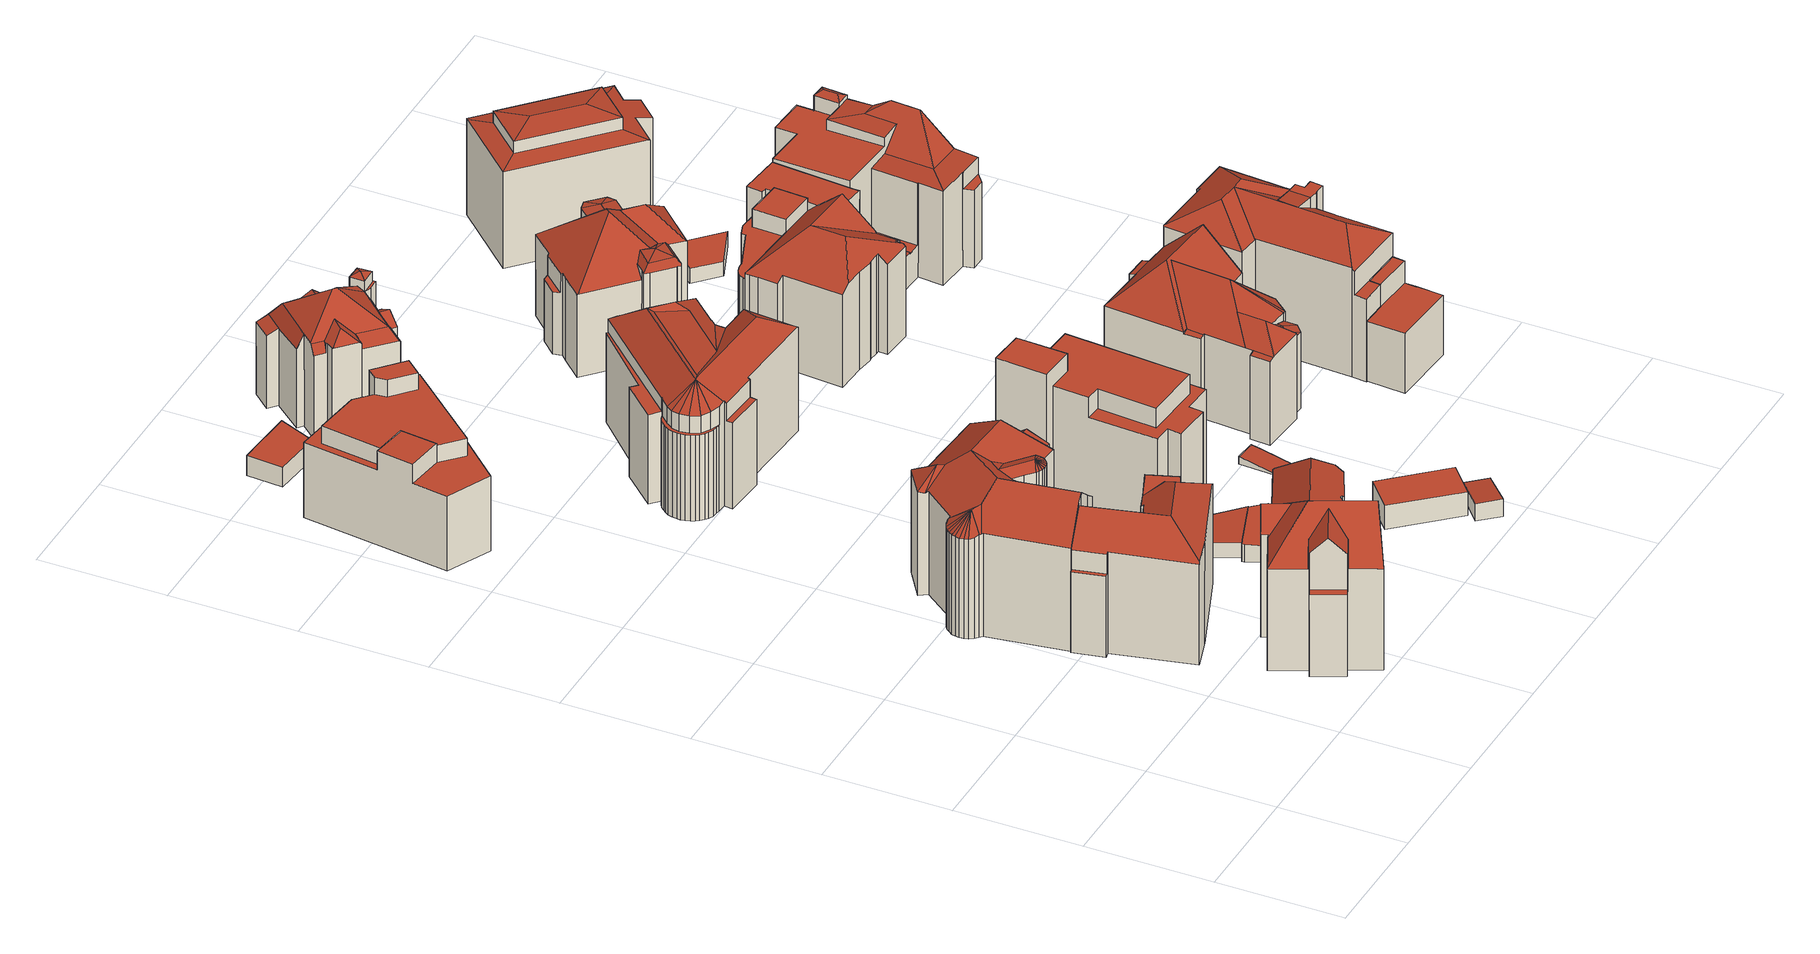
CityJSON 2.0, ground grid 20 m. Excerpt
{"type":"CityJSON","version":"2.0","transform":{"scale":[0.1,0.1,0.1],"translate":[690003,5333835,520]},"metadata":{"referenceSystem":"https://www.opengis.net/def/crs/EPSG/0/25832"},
"CityObjects":{
"building1":{"type":"Building","attributes":{"Gemeindeschluessel":"09162000","HoeheDach":"542.804","HoeheGrund":"521.970","Methode":"2000","NiedrigsteTraufeDesGebaeudes":"535.600","Geometrietyp2DReferenz":"3000","function":"31001_1000","roofType":"3200","measuredHeight":20.83,"storeysAboveGround":5},"geometry":[{"type":"MultiSurface","lod":"2","boundaries":[[[0,1,2,3,4]],[[5,6,7,8]],[[9,10,11,12]],[[13,14,15,16]],[[17,7,6,12,11]],[[3,2,18,19,20]],[[21,22,23,24]],[[19,25,26,27,28,29,30,20]],[[31,26,25,32]],[[33,34,35,36]],[[31,37,36,35,27,26]],[[13,16,38,39,23,22,40]],[[34,28,27,35]],[[5,8,41,42]],[[43,44,1,0]],[[16,15,38]],[[18,45,46,41,8,7,17,19]],[[29,47,48,30]],[[49,47,29,28,34,33]],[[19,17,11,10,25]],[[2,1,44,38,15,14,45,18]],[[48,47,49,37,31,32,9,12,6,5,42,21,24,43,0,4]],[[21,42,41,46,40,22]],[[48,4,3,20,30]],[[32,25,10,9]],[[13,40,46,45,14]],[[24,23,39,44,43]],[[49,33,36,37]],[[44,39,38]]],"semantics":{"surfaces":[{"type":"WallSurface"},{"type":"RoofSurface"},{"type":"GroundSurface"}],"values":[0,0,0,0,0,1,0,1,0,1,0,1,0,0,0,0,1,0,0,1,1,2,0,0,0,0,0,0,0]}}]},
"building2":{"type":"Building","attributes":{"Gemeindeschluessel":"09162000","HoeheDach":"544.900","HoeheGrund":"522.060","Methode":"2000","NiedrigsteTraufeDesGebaeudes":"535.820","Geometrietyp2DReferenz":"3000","function":"31001_1000","roofType":"3200","measuredHeight":22.84,"storeysAboveGround":3},"geometry":[{"type":"MultiSurface","lod":"2","boundaries":[[[50,51,52,53]],[[54,55,56,57,58,59]],[[60,54,59,61,62,63,64]],[[65,66,56,55]],[[67,68,69,70,71,72]],[[73,74,75,76,77,72,71,78]],[[79,80,81,82]],[[83,52,51,84,85,86]],[[87,75,74,88]],[[89,90,91,92]],[[63,78,71,70,93,94,95,64]],[[69,96,97,93,70]],[[89,60,64,95,90]],[[57,98,99,100,58]],[[65,101,102,99,98,66]],[[73,78,63,62,103,104,105,106,107]],[[86,85,67,72,77]],[[94,108,91,90,95]],[[57,56,66,98]],[[62,61,103]],[[109,68,67,85,84]],[[109,84,51,50]],[[81,110,111,87,88,112,101,65,55,54,60,89,92,96,69,68,109,50,53,82]],[[82,53,52,83,79]],[[100,99,102,113,105,104]],[[114,115,80,79,83,86,77,76]],[[101,112,107,106,113,102]],[[105,113,106]],[[114,76,75,87,111]],[[94,93,97,108]],[[110,115,114,111]],[[112,88,74,73,107]],[[100,104,103,61,59,58]],[[81,80,115,110]],[[96,92,91,108,97]]],"semantics":{"surfaces":[{"type":"WallSurface"},{"type":"RoofSurface"},{"type":"GroundSurface"}],"values":[0,0,0,0,0,1,0,1,0,0,1,0,0,0,0,1,1,1,1,0,0,0,2,0,1,1,0,0,0,1,0,0,1,0,0]}}]},
"building3":{"type":"Building","attributes":{"Gemeindeschluessel":"09162000","HoeheDach":"544.120","HoeheGrund":"521.830","Methode":"2000","NiedrigsteTraufeDesGebaeudes":"538.546","Geometrietyp2DReferenz":"3000","function":"31001_1000","roofType":"3200","measuredHeight":22.29,"storeysAboveGround":4},"geometry":[{"type":"MultiSurface","lod":"2","boundaries":[[[116,117,118]],[[119,120,116,121,122,123]],[[124,125,126,127]],[[128,129,130,131]],[[132,133,134,135,136]],[[131,130,137,138]],[[139,140,141,142]],[[143,129,141]],[[143,144,145]],[[126,146,147]],[[148,149,150,151]],[[143,137,130]],[[152,153,154,155,156]],[[157,158,159,160]],[[161,162,121,116,118,163,164,165]],[[151,150,166,167]],[[168,169,170,171,172]],[[171,170,173,152,156,148,151,167,174,157,160,124,127,175,176,177,178,179,180,181,182,183,184,185,186,187,139,142,128,131,138,188,189,190,191,192,193,194,195,196,197,198,199]],[[200,201,202,143,203]],[[204,205,206]],[[186,200,203,187]],[[194,193,163,118,207]],[[208,166,146]],[[143,130,129]],[[138,137,145,188]],[[209,210,169,168,136,135,211,123,122]],[[175,147,205,204,176]],[[140,143,141]],[[168,172,212,132,136]],[[199,198,134,133,213]],[[189,144,214,190]],[[198,197,211,135,134]],[[171,199,213,212,172]],[[197,196,119,123,211]],[[215,161,143,202]],[[158,208,146]],[[142,141,129,128]],[[125,146,126]],[[181,180,216,217,218]],[[185,201,200,186]],[[185,184,219,215,202,201]],[[150,149,146]],[[183,220,219,184]],[[221,222,223]],[[203,143,140]],[[212,213,133,132]],[[116,120,117]],[[155,154,146]],[[178,224,225,179]],[[224,226,204,162,217,216,225]],[[219,220,227,218,217,162,161,215]],[[158,146,159]],[[146,154,221,223]],[[120,228,117]],[[208,174,167,166]],[[166,150,146]],[[229,207,117,228]],[[224,178,177,226]],[[187,203,140,139]],[[143,230,231,214,144]],[[159,146,125]],[[156,155,149,148]],[[190,214,231,191]],[[127,126,147,175]],[[170,169,210,173]],[[182,227,220,183]],[[118,117,207]],[[209,122,121,222,221,153]],[[204,206,223,222,121,162]],[[176,204,226,177]],[[143,145,137]],[[161,165,230,143]],[[152,173,210,209,153]],[[229,195,194,207]],[[174,208,158,157]],[[149,155,146]],[[188,145,144,189]],[[192,191,231,230,165,164]],[[216,180,179,225]],[[221,154,153]],[[192,164,163,193]],[[181,218,227,182]],[[195,229,228,120,119,196]],[[146,223,206,205,147]],[[160,159,125,124]]],"semantics":{"surfaces":[{"type":"RoofSurface"},{"type":"WallSurface"},{"type":"GroundSurface"}],"values":[0,0,1,1,0,1,1,0,0,0,1,0,1,1,0,1,1,2,0,1,1,1,0,0,1,0,1,0,0,1,1,1,1,1,0,0,1,0,1,1,1,0,1,0,0,0,0,0,1,0,0,0,0,0,1,0,0,1,1,0,0,1,1,1,1,1,0,0,0,1,0,0,1,1,1,0,1,1,1,1,1,1,1,0,1]}}]},
"building4":{"type":"Building","attributes":{"Gemeindeschluessel":"09162000","HoeheDach":"540.340","HoeheGrund":"521.990","Methode":"2000","NiedrigsteTraufeDesGebaeudes":"525.440","Geometrietyp2DReferenz":"3000","function":"31001_9998","roofType":"1000","measuredHeight":18.35,"storeysAboveGround":4},"geometry":[{"type":"MultiSurface","lod":"2","boundaries":[[[232,233,234,235,236]],[[237,238,239,240]],[[241,242,243,244,245]],[[246,247,248,249]],[[250,251,243,242]],[[252,253,254,255]],[[256,257,258,259]],[[260,233,248,247,256,259,250,242,261,239,238]],[[262,252,255,263,264,265,266,267,268,269]],[[270,271,272,273]],[[262,269,271,270,274,275]],[[265,276,277,266]],[[260,278,234,233]],[[255,254,279,263]],[[268,267,280,281,273,272]],[[266,277,280,267]],[[270,273,281,245,244,257,256,247,246,274]],[[251,258,257,244,243]],[[268,272,271,269]],[[254,253,275,274,246,249,232,236,279]],[[282,278,260,238,237,283]],[[264,263,279,236,235,282,283,284]],[[259,258,251,250]],[[240,239,261,285]],[[249,248,233,232]],[[262,275,253,252]],[[285,261,242,241]],[[282,235,234,278]],[[237,240,285,241,245,281,280,277,276,284,283]],[[264,284,276,265]]],"semantics":{"surfaces":[{"type":"WallSurface"},{"type":"RoofSurface"},{"type":"GroundSurface"}],"values":[0,0,0,0,0,0,0,1,2,1,0,0,0,0,0,0,0,1,0,1,0,0,0,0,0,0,0,1,1,0]}}]},
"building5":{"type":"Building","attributes":{"Gemeindeschluessel":"09162000","HoeheDach":"524.430","HoeheGrund":"521.830","Methode":"2000","NiedrigsteTraufeDesGebaeudes":"524.430","Geometrietyp2DReferenz":"3000","function":"31001_2000","roofType":"1000","measuredHeight":2.6},"geometry":[{"type":"MultiSurface","lod":"2","boundaries":[[[286,287,288,289]],[[288,290,291,292,293,294,295,289]],[[296,297,292,291]],[[298,296,291,290]],[[299,300,294,293]],[[300,301,295,294]],[[287,298,290,288]],[[301,286,289,295]],[[297,299,293,292]],[[286,301,300,299,297,296,298,287]]],"semantics":{"surfaces":[{"type":"WallSurface"},{"type":"GroundSurface"},{"type":"RoofSurface"}],"values":[0,1,0,0,0,0,0,0,0,2]}}]},
"building6":{"type":"Building","attributes":{"Gemeindeschluessel":"09162000","HoeheDach":"525.070","HoeheGrund":"521.780","Methode":"1000","NiedrigsteTraufeDesGebaeudes":"525.070","Geometrietyp2DReferenz":"3000","function":"31001_2000","roofType":"1000","measuredHeight":3.29},"geometry":[{"type":"MultiSurface","lod":"2","boundaries":[[[302,303,304,305]],[[306,307,308,309]],[[307,310,311,308]],[[310,312,313,311]],[[302,312,310,307,306,303]],[[312,302,305,313]],[[303,306,309,304]],[[304,309,308,311,313,305]]],"semantics":{"surfaces":[{"type":"WallSurface"},{"type":"RoofSurface"},{"type":"GroundSurface"}],"values":[0,0,0,0,1,0,0,2]}}]},
"building7":{"type":"Building","attributes":{"Gemeindeschluessel":"09162000","HoeheDach":"525.050","HoeheGrund":"521.870","Methode":"2000","NiedrigsteTraufeDesGebaeudes":"524.356","Geometrietyp2DReferenz":"3000","function":"31001_2000","roofType":"1000","measuredHeight":3.18},"geometry":[{"type":"MultiSurface","lod":"2","boundaries":[[[314,315,316,317]],[[318,319,320,321]],[[317,316,319,318]],[[315,314,322,323]],[[315,323,324,325,326,320,319,316]],[[327,326,325,328]],[[322,314,317,318,321,327,328,329]],[[321,320,326,327]],[[328,325,324,329]],[[329,324,323,322]]],"semantics":{"surfaces":[{"type":"WallSurface"},{"type":"RoofSurface"},{"type":"GroundSurface"}],"values":[0,0,0,0,1,0,2,0,0,0]}}]},
"building8":{"type":"Building","attributes":{"Gemeindeschluessel":"09162000","HoeheDach":"524.920","HoeheGrund":"522.000","Methode":"2000","NiedrigsteTraufeDesGebaeudes":"524.800","Geometrietyp2DReferenz":"3000","function":"31001_2000","roofType":"1000","measuredHeight":2.92},"geometry":[{"type":"MultiSurface","lod":"2","boundaries":[[[330,331,332,333]],[[334,335,336,337]],[[335,332,331,338,339,336]],[[340,338,331,330]],[[337,341,340,330,333,334]],[[341,339,338,340]],[[333,332,335,334]],[[337,336,339,341]]],"semantics":{"surfaces":[{"type":"WallSurface"},{"type":"RoofSurface"},{"type":"GroundSurface"}],"values":[0,0,1,0,2,0,0,0]}}]},
"building9":{"type":"Building","attributes":{"Gemeindeschluessel":"09162000","HoeheDach":"525.440","HoeheGrund":"521.800","Methode":"2000","NiedrigsteTraufeDesGebaeudes":"525.440","Geometrietyp2DReferenz":"3000","function":"31001_2000","roofType":"1000","measuredHeight":3.64},"geometry":[{"type":"MultiSurface","lod":"2","boundaries":[[[342,343,344,345]],[[346,347,345,344]],[[271,272,343,342]],[[347,346,272,271]],[[347,271,342,345]],[[272,346,344,343]]],"semantics":{"surfaces":[{"type":"GroundSurface"},{"type":"WallSurface"},{"type":"RoofSurface"}],"values":[0,1,1,2,1,1]}}]},
"building10":{"type":"Building","attributes":{"Gemeindeschluessel":"09162000","HoeheDach":"525.330","HoeheGrund":"521.880","Methode":"2000","NiedrigsteTraufeDesGebaeudes":"525.330","Geometrietyp2DReferenz":"3000","function":"51009_1610","roofType":"1000","measuredHeight":3.45},"geometry":[{"type":"MultiSurface","lod":"2","boundaries":[[[348,349,350,351]],[[352,353,349,348]],[[354,355,356,357]],[[358,359,353,352]],[[358,355,354,359]],[[358,352,348,351,356,355]],[[349,353,359,354,357,350]],[[350,357,356,351]]],"semantics":{"surfaces":[{"type":"WallSurface"},{"type":"GroundSurface"},{"type":"RoofSurface"}],"values":[0,0,0,0,0,1,2,0]}}]},
"building11":{"type":"Building","attributes":{"Gemeindeschluessel":"09162000","HoeheDach":"542.351","HoeheGrund":"521.570","Methode":"2000","NiedrigsteTraufeDesGebaeudes":"526.620","Geometrietyp2DReferenz":"3000","function":"31001_1000","roofType":"3200","measuredHeight":20.78,"storeysAboveGround":4},"geometry":[{"type":"MultiSurface","lod":"2","boundaries":[[[360,361,362,363,364]],[[365,366,367,368]],[[362,361,369,370,371,372,373,374,375]],[[376,377,366,365]],[[370,369,378,379]],[[380,381,382,383]],[[384,385,386,387,388,389,390,391]],[[392,393,394,395,396,397]],[[383,382,398,399]],[[374,373,400,401]],[[402,403,404,405]],[[406,392,397,407,408,409,410]],[[411,412,413,414]],[[415,416,417,418]],[[419,420,364,363]],[[421,422,423,424]],[[425,426,427,428]],[[405,404,429,430]],[[431,432,433,434]],[[435,436,381,380]],[[437,438,439,440]],[[424,441,442,443,421]],[[379,378,444,445]],[[446,417,416,447,448,449]],[[372,371,450,451]],[[452,421,443,453]],[[454,389,426]],[[455,456,386,385,448,447]],[[426,389,427]],[[457,458,459,460]],[[461,442,441,462]],[[463,464,412,411]],[[465,466,467,431,434]],[[440,439,403,402]],[[409,408,468,469]],[[470,454,426,425]],[[471,466,465,472,473,474]],[[475,388,387,476]],[[477,478,436,435]],[[389,479,427]],[[414,413,438,437]],[[465,434,433,480,389,407,397,396,472]],[[433,432,481,444,459,458,389,480]],[[428,427,479,482]],[[429,404,403,439,438,413,412,464,410,409,469,470,425,428,482,475,476,367,366,377,398,382,381,436,478]],[[471,474,394,393]],[[457,391,390,389,458]],[[469,468,454,470]],[[467,466,471,393,392,406,463,411,414,437,440,402,405,430,477,435,380,383,399,376,365,368,456,455,415,418,483,452,453,461,462,419,363,362,375,374,401]],[[424,423,484,441]],[[431,467,401,400,485,481,432]],[[468,389,454]],[[406,410,464,463]],[[453,443,442,461]],[[456,368,367,476,387,386]],[[444,378,459]],[[408,407,389,468]],[[384,449,448,385]],[[446,483,418,417]],[[455,447,416,415]],[[360,486,460,459,378,369,361]],[[486,391,457,460]],[[486,360,364,420,484,423,422,384,391]],[[389,388,479]],[[462,441,484,420,419]],[[474,473,395,394]],[[444,481,485,451,450,445]],[[399,398,377,376]],[[430,429,478,477]],[[450,371,370,379,445]],[[473,472,396,395]],[[452,483,446,449,384,422,421]],[[482,479,388,475]],[[372,451,485,400,373]]],"semantics":{"surfaces":[{"type":"WallSurface"},{"type":"RoofSurface"},{"type":"GroundSurface"}],"values":[0,0,0,0,0,0,1,0,0,0,0,0,0,0,0,0,0,0,1,0,0,1,0,1,0,0,1,0,1,1,0,0,0,0,0,0,0,0,0,1,0,1,1,0,1,0,1,0,2,0,0,1,0,0,0,1,1,0,0,0,1,1,1,1,0,1,0,0,0,1,0,0,0,1]}}]},
"building12":{"type":"Building","attributes":{"Gemeindeschluessel":"09162000","HoeheDach":"543.460","HoeheGrund":"520.600","Methode":"2000","NiedrigsteTraufeDesGebaeudes":"537.210","Geometrietyp2DReferenz":"3000","function":"31001_9998","roofType":"1000","measuredHeight":22.86,"storeysAboveGround":6},"geometry":[{"type":"MultiSurface","lod":"2","boundaries":[[[487,488,489,490]],[[491,492,493,494,488,487,495,496]],[[497,498,499,500,501,489,488,494,502,503,504,505,506,507]],[[508,509,496,495]],[[509,510,491,496]],[[511,500,499,512]],[[513,514,507,506,515,516]],[[513,517,508,495,487,490,518,511,512,519,520,514]],[[494,493,521,502]],[[502,521,522,503]],[[520,497,507,514]],[[519,498,497,520]],[[518,501,500,511]],[[490,489,501,518]],[[504,523,524,505]],[[505,524,515,506]],[[510,517,513,516,492,491]],[[509,508,517,510]],[[512,499,498,519]],[[524,523,522,521,493,492,516,515]],[[503,522,523,504]]],"semantics":{"surfaces":[{"type":"WallSurface"},{"type":"RoofSurface"},{"type":"GroundSurface"}],"values":[0,0,1,0,1,0,0,2,0,0,0,0,0,0,0,0,0,0,0,1,0]}}]},
"building13":{"type":"Building","attributes":{"Gemeindeschluessel":"09162000","HoeheDach":"525.831","HoeheGrund":"521.831","Methode":"1000","NiedrigsteTraufeDesGebaeudes":"525.831","Geometrietyp2DReferenz":"3000","function":"31001_2000","roofType":"1000","measuredHeight":4,"storeysAboveGround":1},"geometry":[{"type":"MultiSurface","lod":"2","boundaries":[[[525,526,527,528]],[[529,526,525,530]],[[531,527,526,529]],[[532,528,527,531]],[[530,525,528,532]],[[531,529,530,532]]],"semantics":{"surfaces":[{"type":"RoofSurface"},{"type":"WallSurface"},{"type":"GroundSurface"}],"values":[0,1,1,1,1,2]}}]},
"building14":{"type":"Building","attributes":{"Gemeindeschluessel":"09162000","HoeheDach":"524.584","HoeheGrund":"521.730","Methode":"1000","NiedrigsteTraufeDesGebaeudes":"523.998","Geometrietyp2DReferenz":"3000","function":"31001_2000","roofType":"1000","measuredHeight":2.85},"geometry":[{"type":"MultiSurface","lod":"2","boundaries":[[[533,534,535,536]],[[534,537,538,535]],[[537,534,533,539]],[[536,540,539,533]],[[535,538,540,536]],[[537,539,540,538]]],"semantics":{"surfaces":[{"type":"GroundSurface"},{"type":"WallSurface"},{"type":"RoofSurface"}],"values":[0,1,1,1,1,2]}}]},
"building15":{"type":"Building","attributes":{"Gemeindeschluessel":"09162000","HoeheDach":"541.380","HoeheGrund":"521.480","Methode":"2000","NiedrigsteTraufeDesGebaeudes":"533.630","Geometrietyp2DReferenz":"3000","function":"31001_1000","roofType":"3400","measuredHeight":19.9,"storeysAboveGround":3},"geometry":[{"type":"MultiSurface","lod":"2","boundaries":[[[541,542,543,544,545]],[[546,547,548]],[[549,550,551]],[[552,553,554,555]],[[556,549,557,547]],[[558,559,560]],[[561,562,554,553]],[[563,541,545,564]],[[555,554,562,565]],[[566,551,550]],[[567,568,569,570]],[[571,572,573,566,550,574,575,576]],[[557,566,573,548,547]],[[577,575,574,556,547,578]],[[579,580,581,582]],[[583,584,585]],[[586,587,588,589]],[[547,546,590]],[[584,591,592,585]],[[593,594,592,591,595,596]],[[579,582,597,598,599,600,601]],[[576,575,577,602]],[[584,603,604,590,546,605,595,591]],[[561,553,606,596,607]],[[608,609,610,611]],[[563,564,588,587,612]],[[571,543,542,572]],[[613,614,615,616]],[[580,617,611,610,581]],[[618,613,616,617,580,579,601,619,567,570,594,593,620,552,555,565,586,589,544,543,571,576,602]],[[594,570,569,583,585,592]],[[605,607,596,595]],[[604,599,598]],[[604,603,559,558,621,600,599]],[[612,587,622]],[[557,551,566]],[[623,578,547]],[[544,589,588,564,545]],[[603,584,583,569,568,560,559]],[[573,607,605,546]],[[574,550,549,556]],[[542,541,563,612,622,561,607,573,572]],[[581,610,609,614,623,547,590,597,582]],[[593,596,606,620]],[[604,598,597,590]],[[608,615,614,609]],[[549,551,557]],[[601,600,621,619]],[[622,587,586,565,562,561]],[[617,616,615,608,611]],[[620,606,553,552]],[[618,623,614,613]],[[573,546,548]],[[618,602,577,578,623]],[[567,619,621,558,560,568]]],"semantics":{"surfaces":[{"type":"WallSurface"},{"type":"RoofSurface"},{"type":"GroundSurface"}],"values":[0,1,1,0,0,1,1,1,0,1,0,0,0,1,0,0,0,1,1,0,0,0,1,1,1,1,0,0,0,2,0,1,0,1,0,1,0,0,1,1,0,1,1,0,1,1,1,0,0,0,0,0,1,0,0]}}]},
"building16":{"type":"Building","attributes":{"Gemeindeschluessel":"09162000","HoeheDach":"523.103","HoeheGrund":"521.898","Methode":"1000","NiedrigsteTraufeDesGebaeudes":"521.903","Geometrietyp2DReferenz":"3000","function":"31001_2000","roofType":"2100","measuredHeight":1.21},"geometry":[{"type":"MultiSurface","lod":"2","boundaries":[[[624,625,626]],[[627,628,629,630]],[[625,624,631,632,627,630]],[[630,629,626,625]],[[624,626,629,628,632,631]],[[632,628,627]]],"semantics":{"surfaces":[{"type":"WallSurface"},{"type":"GroundSurface"},{"type":"RoofSurface"}],"values":[0,0,1,0,2,0]}}]},
"building17":{"type":"Building","attributes":{"Gemeindeschluessel":"09162000","HoeheDach":"535.300","HoeheGrund":"522.030","Methode":"2000","NiedrigsteTraufeDesGebaeudes":"534.780","Geometrietyp2DReferenz":"3000","function":"31001_1000","roofType":"2100","measuredHeight":13.27},"geometry":[{"type":"MultiSurface","lod":"2","boundaries":[[[633,634,635,636]],[[637,638,639,640]],[[641,639,638,635]],[[636,635,638,637]],[[642,641,635,634]],[[643,644,634,633]],[[645,646,644,643]],[[647,642,646,645]],[[648,641,642,647]],[[648,647,645,643,633,636,637,640]],[[640,639,641,648]],[[642,634,644,646]]],"semantics":{"surfaces":[{"type":"WallSurface"},{"type":"RoofSurface"},{"type":"GroundSurface"}],"values":[0,0,1,0,1,0,0,0,0,2,0,1]}}]},
"building18":{"type":"Building","attributes":{"Gemeindeschluessel":"09162000","HoeheDach":"542.250","HoeheGrund":"521.900","Methode":"2000","NiedrigsteTraufeDesGebaeudes":"535.300","Geometrietyp2DReferenz":"3000","function":"31001_1000","roofType":"3200","measuredHeight":20.35,"storeysAboveGround":4},"geometry":[{"type":"MultiSurface","lod":"2","boundaries":[[[649,650,651,652,653]],[[654,638,635,655]],[[656,657,658,659]],[[660,661,662,663]],[[663,662,664,665]],[[666,667,668]],[[656,669,634,668,667,657]],[[655,635,634,669]],[[670,671,664,672,673,674]],[[675,676,671,670,677]],[[678,679,680,681,682,683,684,653,652]],[[685,686,687,676,688]],[[660,689,690,673,672,661]],[[672,664,662,661]],[[691,692,680,679,693]],[[694,695,696,697]],[[698,699,700]],[[650,701,702,700,699,703,651]],[[689,659,658,704,690]],[[635,638,677,666]],[[705,698,700,702]],[[634,666,668]],[[690,704,674,673]],[[706,691,693,686,685]],[[687,698,705,707,671,676]],[[670,674,704,658,657,667,666,677]],[[701,708,707,705,702]],[[709,710,711,683,682]],[[634,635,666]],[[712,713,711,710]],[[712,649,653,684,713]],[[691,706,694,697,714,654,655,669,656,659,689,660,663,665,708,701,650,649,712,710,709,715,692]],[[709,682,681,715]],[[715,681,680,692]],[[678,652,651,703]],[[675,696,676]],[[671,707,708,665,664]],[[697,696,675,714]],[[683,711,713,684]],[[696,695,688,676]],[[654,714,675,677,638]],[[698,687,686,693,679,678,703,699]],[[685,688,695,694,706]]],"semantics":{"surfaces":[{"type":"WallSurface"},{"type":"RoofSurface"},{"type":"GroundSurface"}],"values":[0,0,0,0,0,0,0,0,1,1,1,1,0,1,0,0,0,0,0,1,1,1,1,0,1,1,0,0,1,0,0,2,0,0,1,1,0,0,1,1,0,1,0]}}]},
"building19":{"type":"Building","attributes":{"Gemeindeschluessel":"09162000","HoeheDach":"542.300","HoeheGrund":"521.210","Methode":"2000","NiedrigsteTraufeDesGebaeudes":"525.900","Geometrietyp2DReferenz":"3000","function":"31001_1000","roofType":"3200","measuredHeight":21.09,"storeysAboveGround":3},"geometry":[{"type":"MultiSurface","lod":"2","boundaries":[[[716,717,718]],[[719,720,721]],[[722,723,724]],[[725,726,727,728,729,730]],[[731,732,733,734]],[[735,736,737,738]],[[734,733,739,740]],[[720,719,741,742,743]],[[731,741,719,744,732]],[[745,746,747,748,749,718,750,743]],[[719,721,751,724,752,744]],[[753,754,738,737,755,752,724,723]],[[756,729,728,757]],[[758,759,760]],[[761,758,762,763,764]],[[737,763,765,766,767,768,769,770,755]],[[771,772,747,746,773,774]],[[718,717,750]],[[760,759,775]],[[730,770,769,776,725]],[[774,773,777,778]],[[754,779,780,781,782]],[[716,722,717]],[[783,745,743,742]],[[730,729,756,739,733,732,744,752,755,770]],[[780,784,736,781]],[[780,779,785,772,771,786,783,742,741,731,734,740,787,726,725,776,788,789,761,764,784]],[[766,760,775,767]],[[783,786,778,777,745]],[[773,746,745,777]],[[788,768,775,759,789]],[[787,740,739,756,757,790]],[[784,764,763,737,736]],[[791,723,722,716,792]],[[767,775,768]],[[762,758,760]],[[791,753,723]],[[722,724,717]],[[749,792,716,718]],[[717,724,751]],[[761,789,759,758]],[[776,769,768,788]],[[779,754,753,791,792,749,748,785]],[[782,781,736,735]],[[771,774,778,786]],[[728,727,790,757]],[[785,748,747,772]],[[743,750,751,721,720]],[[766,765,762,760]],[[754,782,735,738]],[[787,790,727,726]],[[750,717,751]],[[763,762,765]]],"semantics":{"surfaces":[{"type":"RoofSurface"},{"type":"WallSurface"},{"type":"GroundSurface"}],"values":[0,1,0,1,1,0,1,1,1,0,0,0,1,0,1,0,1,0,0,1,0,1,0,1,0,1,2,0,1,1,1,1,1,0,1,0,1,0,0,0,1,1,1,0,1,0,1,0,0,0,1,0,1]}}]},
"building20":{"type":"Building","attributes":{"Gemeindeschluessel":"09162000","HoeheDach":"541.300","HoeheGrund":"521.808","Methode":"2000","NiedrigsteTraufeDesGebaeudes":"527.437","Geometrietyp2DReferenz":"3000","function":"31001_9998","roofType":"3100","measuredHeight":19.49,"storeysAboveGround":5},"geometry":[{"type":"MultiSurface","lod":"2","boundaries":[[[793,794,795,796,797,798]],[[799,800,801,802,803]],[[804,805,801,800]],[[806,807,808,809]],[[810,811,807,806,812]],[[813,814,815,816]],[[817,810,812,818,819,820,821,822,823,824,825,826,815,814,827,828,829]],[[830,831,832,833,834,835]],[[793,836,837,838,839,840,841,842,843,804,800,799,844,845,846,847,848,849,850,813,816,851,852,853,854,855,856,857,858,859,794]],[[849,828,827,850]],[[844,860,861,845]],[[862,798,797,863]],[[847,864,865,848]],[[858,857,820,819,866,867]],[[812,806,868,818]],[[845,861,869,846]],[[831,870,871,872,832]],[[839,873,874,840]],[[860,844,799,803]],[[859,875,795,794]],[[830,837,836,870,831]],[[839,838,835,834,873]],[[808,807,811,876]],[[843,877,805,804]],[[849,848,865,878,879,829,828]],[[837,830,835,838]],[[860,803,802,833,832,878,865,864,869,861]],[[862,863,880,881,872,871]],[[881,809,882]],[[829,879,883,817]],[[854,823,822,855]],[[868,806,809,881,880,796,795,875,867,866]],[[801,805,877,884,885,874,873,834,833,802]],[[816,815,826,851]],[[858,867,875,859]],[[882,809,808,876,883]],[[841,885,884,842]],[[797,796,880,863]],[[818,868,866,819]],[[881,882,883,879,878,832,872]],[[853,824,823,854]],[[851,826,825,852]],[[852,825,824,853]],[[846,869,864,847]],[[842,884,877,843]],[[836,793,798,862,871,870]],[[850,827,814,813]],[[855,822,821,856]],[[856,821,820,857]],[[817,883,876,811,810]],[[840,874,885,841]]],"semantics":{"surfaces":[{"type":"WallSurface"},{"type":"RoofSurface"},{"type":"GroundSurface"}],"values":[0,0,0,0,0,0,1,1,2,0,0,1,0,0,0,0,1,0,0,0,0,0,1,0,0,0,1,0,0,0,0,1,1,0,0,0,0,0,0,1,0,0,0,0,0,0,0,0,0,0,0]}}]},
"building21":{"type":"Building","attributes":{"Gemeindeschluessel":"09162000","HoeheDach":"535.530","HoeheGrund":"521.830","Methode":"2000","NiedrigsteTraufeDesGebaeudes":"531.830","Geometrietyp2DReferenz":"3000","function":"31001_1000","roofType":"1000","measuredHeight":13.7,"storeysAboveGround":2},"geometry":[{"type":"MultiSurface","lod":"2","boundaries":[[[886,887,888,889]],[[890,889,888,891,892]],[[893,894,887,886,895,896]],[[897,898,899,900]],[[892,891,894,893]],[[900,899,889,890]],[[901,902,898,897]],[[902,895,886,889,899,898]],[[893,896,901,897,900,890,892]],[[896,895,902,901]],[[887,894,891,888]]],"semantics":{"surfaces":[{"type":"WallSurface"},{"type":"RoofSurface"},{"type":"GroundSurface"}],"values":[0,0,0,0,0,0,0,1,2,0,1]}}]},
"building22":{"type":"Building","attributes":{"Gemeindeschluessel":"09162000","HoeheDach":"543.100","HoeheGrund":"521.650","Methode":"2000","NiedrigsteTraufeDesGebaeudes":"535.530","Geometrietyp2DReferenz":"3000","function":"31001_1000","roofType":"3200","measuredHeight":21.45,"storeysAboveGround":4},"geometry":[{"type":"MultiSurface","lod":"2","boundaries":[[[903,904,905,906,907,908]],[[888,891,909,910]],[[911,912,910,909,913,914]],[[915,916,917,918]],[[919,917,916,920,921,922,923,924]],[[925,926,927,928]],[[915,929,930,931,920,916]],[[932,933,934,935]],[[926,905,904,936,937,935,927]],[[938,932,937,936]],[[939,923,922,940]],[[941,891,888,942]],[[926,925,943,906,905]],[[935,937,932]],[[944,945,919,924]],[[928,927,935,934]],[[940,922,946]],[[947,948,949,914,913]],[[950,951,952,903,908,953]],[[942,888,910,912]],[[929,933,932,938,930]],[[933,929,915,918,945,944,954,955,956,957,941,942,912,911,950,953,958,943,925,928,934]],[[918,917,919,945]],[[931,959,921,920]],[[958,907,906,943]],[[951,949,948,936,952]],[[947,913,909,891,941,957]],[[954,939,960,955]],[[955,960,961,956]],[[953,908,907,958]],[[931,930,938,936,948,947,961,960,939,940,946,959]],[[903,952,936,904]],[[922,921,959,946]],[[951,950,911,914,949]],[[944,924,923,939,954]],[[956,961,947,957]]],"semantics":{"surfaces":[{"type":"RoofSurface"},{"type":"WallSurface"},{"type":"GroundSurface"}],"values":[0,0,1,1,0,1,1,1,0,0,1,1,1,0,1,1,1,0,1,1,1,2,1,1,1,0,1,1,1,1,0,0,0,1,1,1]}}]},
"building23":{"type":"Building","attributes":{"Gemeindeschluessel":"09162000","HoeheDach":"523.937","HoeheGrund":"521.350","Methode":"1000","NiedrigsteTraufeDesGebaeudes":"523.937","Geometrietyp2DReferenz":"3000","function":"31001_2000","roofType":"1000","measuredHeight":2.59},"geometry":[{"type":"MultiSurface","lod":"2","boundaries":[[[962,963,964,965]],[[966,967,968,969]],[[963,962,967,966]],[[963,966,969,964]],[[969,968,965,964]],[[967,962,965,968]]],"semantics":{"surfaces":[{"type":"WallSurface"},{"type":"RoofSurface"},{"type":"GroundSurface"}],"values":[0,0,1,0,2,0]}}]},
"building24":{"type":"Building","attributes":{"Gemeindeschluessel":"09162000","HoeheDach":"542.649","HoeheGrund":"521.870","Methode":"2000","NiedrigsteTraufeDesGebaeudes":"527.270","Geometrietyp2DReferenz":"3000","function":"31001_9998","roofType":"1000","measuredHeight":20.78,"storeysAboveGround":5},"geometry":[{"type":"MultiSurface","lod":"2","boundaries":[[[970,971,972,973,974]],[[975,976,977]],[[978,979,980,981]],[[982,983,984,985]],[[986,987,977,976,988]],[[989,990,991,992,993,994]],[[995,996,997,998]],[[999,1000,1001,977,987]],[[1002,1003,1004,1005,991,990]],[[1006,1007,1008,1009]],[[1010,974,973,1011]],[[1012,1013,984,983]],[[1014,1015,1016,1017]],[[1018,1019,1020]],[[1021,1022,1001,1000]],[[1022,1023,976,975,1024]],[[1024,975,977,1001]],[[1025,982,985,1026]],[[1025,1026,987,986]],[[1009,1008,1004,1003]],[[1022,1024,1001]],[[1010,981,980,1015,1014,1027,970,974]],[[996,995,1000,999]],[[1028,1029,1030,1031,1023,1022,1021,1018,1020,1032,993,992,1007,1006]],[[989,979,978,1002,990]],[[1020,1019,1033,1034,994,1032]],[[997,996,999,987,1026,985,984,1013,1035]],[[1007,992,991,1005]],[[1036,971,970,1027]],[[997,1035,972,971,1036,1017,1016,1034,1033,998]],[[994,1034,1016,1015,980,979,989]],[[1012,1011,973,972,1035,1013]],[[1018,1021,1000,995,1019]],[[1032,994,993]],[[1002,978,981,1010,1011,1012,983,982,1025,986,988,1031,1030,1029,1028,1006,1009,1003]],[[995,998,1033,1019]],[[988,976,1023,1031]],[[1004,1008,1007,1005]],[[1014,1017,1036,1027]]],"semantics":{"surfaces":[{"type":"RoofSurface"},{"type":"WallSurface"},{"type":"GroundSurface"}],"values":[0,0,1,1,1,0,1,1,1,1,1,1,1,0,1,0,0,1,1,1,0,1,1,1,1,0,0,1,1,1,0,1,0,0,2,0,1,0,0]}}]},
"building25":{"type":"Building","attributes":{"Gemeindeschluessel":"09162000","HoeheDach":"540.740","HoeheGrund":"521.228","Methode":"2000","NiedrigsteTraufeDesGebaeudes":"536.686","Geometrietyp2DReferenz":"3000","function":"31001_9998","roofType":"3200","measuredHeight":19.51,"storeysAboveGround":5},"geometry":[{"type":"MultiSurface","lod":"2","boundaries":[[[1037,1038,1039,1040]],[[1041,1040,1039,1042]],[[1043,1044,1045]],[[1042,1044,1046,1047]],[[1047,1046,1048,1038]],[[1039,1045,1044,1042]],[[1049,1050,1051,1052,1053,1054,1055,1056]],[[1057,1058,1052,1051]],[[1059,1060,1049,1056]],[[1053,1061,1037,1040,1054]],[[1038,1048,1045,1039]],[[1048,1062,1043,1045]],[[1063,1041,1042,1047,1059]],[[1060,1064,1050,1049]],[[1050,1064,1057,1051]],[[1046,1062,1048]],[[1058,1057,1064,1060,1059,1047,1038,1037,1061]],[[1058,1061,1053,1052]],[[1063,1059,1056,1055]],[[1041,1063,1055,1054,1040]],[[1062,1046,1044,1043]]],"semantics":{"surfaces":[{"type":"RoofSurface"},{"type":"WallSurface"},{"type":"GroundSurface"}],"values":[0,0,0,1,1,1,2,1,1,1,1,0,0,1,1,0,0,1,1,1,0]}}]}
},
"vertices":[
[431,304,20],[431,304,187],[427,303,190],[296,252,189],[296,252,20],[337,365,20],[321,358,20],[321,358,193],[337,365,193],[264,425,20],[264,425,219],[303,435,189],[303,435,20],[377,337,188],[377,337,215],[412,345,189],[412,345,188],[320,361,191],[361,327,228],[284,297,228],[249,237,192],[410,398,20],[410,398,188],[427,351,188],[427,351,20],[252,423,228],[202,411,190],[201,410,189],[213,361,189],[216,362,191],[246,236,189],[202,411,20],[252,423,20],[207,360,156],[213,361,156],[201,410,156],[196,409,156],[196,409,20],[414,346,188],[416,346,188],[361,378,188],[336,369,189],[336,369,20],[416,346,20],[416,346,187],[372,349,215],[361,378,189],[216,362,20],[246,236,20],[207,360,20],
[504,196,21],[504,196,204],[498,193,211],[498,193,21],[298,93,21],[285,87,21],[285,87,158],[297,93,158],[297,93,218],[298,93,218],[273,145,21],[298,95,216],[298,95,191],[273,145,191],[273,145,190],[308,40,21],[308,40,158],[493,242,191],[493,242,21],[405,202,21],[405,202,195],[410,204,195],[416,207,190],[413,43,249],[468,77,198],[452,102,200],[455,112,194],[377,130,245],[372,130,249],[521,147,198],[468,121,197],[468,121,21],[521,147,21],[516,158,210],[506,213,194],[494,239,194],[471,174,245],[452,102,21],[468,77,21],[346,179,21],[346,179,193],[342,188,193],[342,188,21],[403,206,190],[387,163,224],[343,178,190],[399,215,21],[399,215,190],[320,45,158],[320,45,217],[309,69,243],[321,46,21],[321,46,217],[331,110,216],[376,101,243],[354,60,216],[322,45,191],[343,1,191],[369,201,224],[506,213,21],[465,123,21],[459,123,21],[343,1,21],[322,45,216],[459,123,202],[465,123,200],
[276,640,216],[272,649,216],[238,651,188],[290,677,187],[289,678,186],[291,606,241],[374,601,241],[419,669,187],[325,514,18],[325,514,214],[320,516,214],[320,516,18],[166,571,18],[166,571,185],[168,577,185],[168,577,18],[409,578,211],[421,595,194],[414,595,194],[415,604,185],[394,579,211],[172,583,185],[172,583,18],[166,558,18],[166,558,185],[165,564,185],[165,564,18],[194,560,216],[182,592,185],[176,588,185],[332,528,223],[316,519,214],[353,527,18],[353,527,214],[350,522,214],[350,522,18],[354,538,18],[354,538,192],[354,538,214],[354,533,214],[354,533,18],[337,513,18],[337,513,214],[331,513,214],[331,513,18],[212,553,216],[246,545,241],[241,647,191],[202,596,190],[199,596,188],[346,518,214],[346,518,18],[410,551,186],[407,552,190],[407,552,18],[423,550,18],[423,550,185],[406,535,18],[342,515,18],[316,519,18],[302,531,18],[307,476,18],[328,478,18],[332,441,18],[303,435,18],[264,425,18],[252,423,18],[202,411,18],[182,536,18],[177,540,18],[172,545,18],[168,551,18],[176,588,18],[182,592,18],[188,595,18],[195,596,18],[202,596,18],[241,647,18],[232,660,18],[279,692,18],[290,677,18],[420,669,18],[414,595,18],[427,594,18],[172,545,187],[177,540,190],[178,540,190],[168,551,185],[302,531,199],[302,531,214],[288,543,214],[232,660,192],[342,515,214],[405,535,192],[406,535,190],[420,669,185],[423,551,186],[427,594,186],[188,595,186],[180,538,190],[303,435,210],[265,425,241],[264,425,241],[182,536,191],[202,411,191],[317,569,214],[302,581,223],[289,564,223],[328,478,185],[332,441,187],[307,476,202],[252,423,231],[280,692,190],[279,692,189],[197,596,189],[195,596,188],
[69,1317,146],[69,1317,175],[69,1317,178],[9,1325,178],[9,1325,146],[29,1381,146],[29,1381,175],[42,1480,175],[42,1480,146],[143,1447,146],[143,1447,175],[143,1447,203],[157,1462,203],[157,1462,146],[213,1412,146],[213,1412,175],[102,1286,175],[102,1286,146],[145,1429,175],[145,1429,203],[137,1306,20],[137,1306,146],[72,1236,146],[72,1236,20],[201,1423,175],[201,1423,203],[179,1398,203],[179,1398,175],[76,1375,175],[118,1470,175],[222,1398,20],[2,1269,20],[33,1503,20],[118,1492,20],[127,1483,20],[146,1466,20],[169,1491,20],[244,1423,20],[225,1401,54],[244,1423,54],[169,1491,54],[149,1469,54],[225,1401,146],[222,1398,146],[118,1492,146],[127,1483,146],[76,1375,178],[2,1269,146],[146,1466,146],[149,1469,146],[17,1383,178],[17,1383,146],[33,1503,146],[118,1470,146],
[430,494,44],[430,498,44],[430,498,18],[430,494,18],[462,498,18],[458,443,18],[373,442,18],[373,486,18],[402,486,18],[402,494,18],[458,443,44],[373,442,44],[462,498,44],[373,486,44],[402,486,44],[402,494,44],
[90,1562,51],[94,1619,51],[94,1619,18],[90,1562,18],[144,1616,51],[191,1612,51],[191,1612,18],[144,1616,18],[167,1554,51],[167,1554,18],[149,1556,51],[149,1556,18],
[451,407,19],[451,407,45],[452,406,45],[452,406,19],[471,429,19],[471,429,48],[581,322,50],[581,322,19],[439,392,19],[439,392,44],[466,371,45],[468,373,45],[506,295,44],[506,295,19],[468,373,19],[466,371,19],
[602,301,20],[602,301,48],[508,261,48],[508,261,20],[497,288,20],[497,288,49],[496,291,49],[496,291,20],[581,322,49],[506,295,49],[581,322,20],[506,295,20],
[244,1423,18],[169,1491,18],[191,1517,18],[265,1445,18],[191,1517,54],[265,1445,54],
[471,597,19],[471,597,53],[468,597,53],[468,597,19],[502,595,19],[502,595,53],[514,676,53],[514,676,19],[473,679,19],[473,679,53],[509,595,19],[509,595,53],
[522,1138,191],[484,1096,190],[484,1096,16],[523,1139,16],[523,1139,189],[274,1071,16],[274,1071,160],[281,1075,160],[281,1075,16],[486,1096,189],[486,1096,167],[487,1096,167],[487,1096,66],[529,1094,66],[529,1094,16],[506,1095,16],[269,1066,16],[269,1066,160],[479,1088,189],[479,1088,167],[259,1048,16],[259,1048,160],[261,1055,160],[261,1055,16],[428,1227,189],[288,1078,189],[288,1077,190],[287,1077,189],[273,1062,189],[303,1033,224],[310,1040,223],[429,1168,224],[314,995,16],[313,981,16],[313,981,160],[314,992,160],[314,992,189],[314,995,192],[265,1061,160],[265,1061,16],[527,1076,66],[527,1076,16],[264,1015,16],[264,1015,160],[261,1021,160],[261,1021,16],[300,996,16],[313,995,192],[302,996,190],[302,996,160],[300,996,160],[285,998,16],[285,998,160],[278,1001,160],[278,1001,16],[322,1144,16],[322,1144,166],[332,1134,166],[332,1134,16],[489,1171,16],[489,1171,190],[438,1218,157],[438,1218,190],[459,1199,189],[459,1199,157],[265,1025,160],[265,1025,189],[263,1039,189],[263,1039,160],[259,1028,160],[259,1028,16],[521,981,190],[527,1066,191],[475,1022,224],[519,981,192],[258,1041,16],[258,1041,160],[273,1005,16],[273,1005,160],[268,1010,160],[268,1010,16],[472,1186,157],[479,1194,157],[445,1225,157],[478,1071,189],[478,1071,167],[426,1229,166],[273,1091,166],[288,1078,166],[428,1227,166],[486,1071,167],[486,1071,66],[438,1218,16],[445,1225,16],[272,1011,189],[273,1091,16],[288,1077,16],[431,1158,219],[320,1040,219],[390,1043,213],[463,1120,213],[479,1194,16],[472,1186,16],[293,997,16],[293,997,160],[380,990,192],[380,990,16],[521,981,16],[286,1002,189],[286,1002,160],[272,1011,160],[379,976,16],[380,987,189],[380,987,160],[379,976,160],[273,1062,160],[287,1077,160],[258,1035,16],[258,1035,160],[266,1052,189],[313,1033,224],[527,1068,189],[266,1052,160],[426,1229,16],[472,1186,189],[527,1068,66],[460,1139,224],
[569,656,6],[569,656,172],[668,648,172],[668,648,6],[567,591,235],[567,591,205],[569,639,205],[569,639,172],[570,671,6],[570,671,235],[543,427,172],[541,405,172],[602,401,172],[604,423,172],[652,420,172],[647,633,172],[633,436,172],[539,442,172],[546,535,172],[522,537,172],[516,429,172],[514,676,6],[514,676,235],[509,595,235],[604,423,6],[602,401,6],[526,594,6],[516,429,6],[522,537,205],[526,594,205],[509,595,6],[652,420,6],[541,405,6],[543,427,6],[647,633,205],[633,436,205],[539,442,205],[546,535,205],
[779,100,58],[699,188,58],[654,148,58],[733,59,58],[699,188,18],[779,100,18],[654,148,18],[733,59,18],
[727,45,17],[774,86,17],[800,57,17],[754,15,17],[774,86,40],[800,57,40],[727,45,46],[754,15,46],
[355,1620,150],[353,1618,154],[353,1618,15],[363,1629,15],[363,1629,150],[302,1581,214],[367,1570,169],[367,1581,176],[393,1571,187],[392,1593,187],[379,1582,193],[269,1654,15],[269,1654,144],[255,1666,137],[255,1666,15],[393,1571,169],[367,1570,187],[252,1522,171],[250,1550,187],[223,1549,171],[294,1682,144],[280,1694,136],[336,1627,162],[350,1642,162],[280,1694,15],[367,1593,187],[222,1550,15],[222,1550,171],[232,1562,170],[232,1562,15],[378,1593,15],[378,1593,157],[367,1593,169],[392,1593,169],[395,1593,169],[395,1593,15],[397,1567,169],[378,1566,169],[309,1487,15],[329,1513,15],[329,1513,151],[309,1487,147],[231,1563,169],[237,1569,169],[231,1563,154],[330,1649,15],[330,1649,150],[335,1655,150],[335,1655,15],[307,1504,169],[222,1582,169],[217,1576,154],[239,1601,15],[217,1576,15],[223,1583,170],[239,1601,169],[309,1488,148],[263,1530,149],[263,1530,169],[262,1530,169],[262,1530,15],[397,1567,15],[268,1569,187],[270,1538,169],[297,1585,214],[230,1608,148],[293,1660,169],[353,1525,162],[340,1535,162],[330,1512,148],[338,1506,148],[327,1646,150],[363,1548,15],[363,1548,148],[368,1544,148],[368,1544,15],[338,1506,15],[378,1566,15],[254,1520,15],[230,1608,15],[254,1520,169],[330,1649,144],[378,1566,151],
[739,327,19],[742,379,19],[742,379,28],[708,397,19],[708,397,31],[742,394,31],[742,394,19],[708,329,19],[704,329,19],
[850,394,20],[850,394,153],[861,403,153],[861,403,20],[862,412,20],[862,412,153],[879,410,148],[879,410,20],[878,389,148],[864,377,148],[842,394,20],[842,394,153],[841,378,20],[841,378,148],[864,377,20],[878,389,20],
[874,633,19],[786,640,19],[786,640,162],[787,640,162],[874,633,163],[862,412,19],[861,403,19],[842,394,19],[842,394,162],[841,378,163],[841,378,19],[767,377,19],[767,377,159],[769,409,159],[769,409,19],[779,409,161],[779,409,19],[844,404,161],[843,394,161],[843,394,153],[850,394,19],[814,450,192],[780,421,161],[776,376,161],[777,376,162],[811,406,192],[879,410,161],[845,476,219],[845,414,161],[846,573,222],[945,565,222],[945,568,219],[950,628,162],[912,630,163],[912,632,161],[874,635,161],[906,504,164],[909,504,161],[852,569,219],[903,434,162],[840,372,19],[840,372,162],[940,503,19],[945,568,19],[940,503,162],[903,433,19],[903,433,161],[883,410,161],[883,410,19],[786,514,161],[777,514,161],[777,514,159],[776,488,19],[776,488,159],[777,515,162],[840,373,163],[784,487,161],[906,504,19],[785,487,162],[785,487,19],[912,630,19],[912,642,19],[912,642,159],[874,644,19],[874,644,159],[879,410,19],[950,628,19],
[640,1241,180],[616,1244,184],[614,1213,180],[581,1249,151],[581,1249,168],[592,1261,168],[632,1249,180],[637,1253,168],[619,1254,180],[585,1393,12],[571,1393,12],[571,1393,116],[582,1393,116],[582,1393,148],[585,1393,150],[511,1314,12],[511,1314,150],[541,1346,150],[541,1346,12],[694,1297,193],[759,1300,148],[732,1325,147],[666,1323,193],[550,1355,150],[550,1355,12],[581,1249,12],[574,1242,12],[574,1242,168],[512,1313,151],[580,1236,168],[609,1208,168],[610,1208,168],[614,1204,168],[615,1205,171],[584,1240,180],[608,1265,180],[617,1316,223],[649,1241,150],[668,1261,150],[623,1322,223],[550,1358,148],[550,1358,116],[709,1363,176],[684,1387,176],[684,1361,181],[709,1363,12],[708,1349,176],[708,1349,148],[708,1349,12],[687,1327,176],[665,1342,181],[650,1363,176],[670,1384,148],[621,1430,148],[619,1429,150],[602,1206,12],[610,1208,12],[609,1208,61],[602,1206,59],[670,1384,176],[621,1430,12],[580,1236,60],[579,1228,59],[668,1261,12],[696,1234,12],[696,1234,148],[694,1235,150],[580,1236,12],[759,1300,12],[614,1204,12],[579,1228,12],[548,1369,12],[670,1384,12],[684,1387,12],[548,1369,116],[649,1241,168],[648,1240,171],
[864,994,18],[868,1062,18],[868,1062,180],[868,1053,180],[868,1053,74],[864,994,74],[640,970,18],[687,967,18],[687,967,182],[656,969,182],[640,970,173],[715,964,18],[715,964,181],[815,1158,180],[815,1158,187],[812,1106,187],[812,1106,180],[755,1163,157],[755,1163,187],[815,1158,157],[647,1132,18],[647,1132,157],[652,1135,157],[652,1135,18],[753,1110,157],[816,1172,157],[807,1173,157],[807,1171,157],[751,1176,157],[734,1170,157],[734,1163,157],[669,1138,157],[663,1138,157],[657,1137,157],[642,1128,157],[639,1122,157],[638,1118,157],[800,959,167],[803,997,166],[720,1057,213],[717,1002,213],[788,948,173],[789,960,173],[803,998,18],[800,959,18],[789,960,18],[788,944,18],[738,948,18],[739,963,18],[734,963,18],[718,964,18],[647,1065,18],[634,1066,18],[636,1097,18],[637,1111,18],[637,1117,18],[639,1122,18],[642,1128,18],[657,1137,18],[663,1138,18],[669,1138,18],[734,1163,18],[734,1170,18],[751,1176,18],[807,1171,18],[810,1198,18],[878,1191,18],[647,1065,173],[634,1066,166],[804,998,74],[808,1060,74],[637,1111,166],[637,1117,166],[807,1173,180],[810,1198,180],[816,1172,180],[636,1097,167],[803,998,168],[804,998,168],[808,1051,213],[788,944,169],[738,948,169],[878,1191,180],[753,1110,187],[718,964,181],[638,1118,167],[638,1118,166],[808,1060,180],[810,1090,180],[812,1106,166],[753,1110,166],[734,963,182],[739,963,182],
[1072,318,118],[1072,318,155],[1006,323,155],[1006,323,118],[1006,323,18],[1008,341,155],[1008,341,18],[1074,337,18],[1074,337,155],[1071,299,118],[1071,299,18],[962,264,18],[962,264,118],[966,325,118],[966,325,18],[1068,257,18],[1068,257,118],
[941,503,197],[998,563,231],[951,628,197],[950,628,196],[945,568,196],[940,503,196],[968,344,155],[966,325,155],[968,348,16],[966,325,16],[968,344,195],[968,348,198],[1083,476,16],[1083,476,224],[1099,475,224],[1099,475,16],[1097,455,224],[1084,491,224],[1067,492,224],[1065,458,224],[1078,456,224],[1081,456,224],[1052,621,16],[1052,621,197],[1052,626,195],[1052,626,16],[1085,505,16],[1085,505,196],[1084,491,196],[1107,504,195],[1107,504,16],[1115,621,16],[1115,621,195],[1033,560,231],[1054,559,231],[1085,505,195],[1078,456,198],[1065,458,206],[1008,341,16],[1006,323,16],[950,628,16],[1081,456,16],[1097,455,16],[1032,461,227],[1074,337,195],[1021,383,231],[968,348,199],[976,500,16],[976,500,197],[975,500,196],[940,503,16],[1078,456,16],[1076,427,16],[1079,427,16],[1074,337,16],[945,568,16],[1034,494,228],[1076,427,198],[1079,427,195],
[883,1262,39],[816,1236,39],[816,1236,14],[883,1262,14],[780,1271,39],[823,1319,39],[823,1319,14],[780,1271,14],
[899,991,75],[904,1065,75],[869,1068,75],[868,1062,75],[864,994,75],[1019,1180,217],[1031,1188,211],[1008,1190,211],[920,950,19],[920,950,177],[923,990,177],[923,990,19],[949,1221,19],[946,1186,19],[946,1186,186],[949,1221,185],[1008,1190,19],[1008,1190,186],[1031,1188,19],[921,950,177],[973,946,177],[973,945,177],[1015,942,177],[1017,980,179],[960,984,179],[971,1153,205],[971,1153,187],[965,1061,191],[965,1061,205],[1005,1150,187],[1005,1150,205],[1005,1150,211],[973,946,19],[976,930,19],[976,930,149],[973,945,149],[1015,942,19],[1015,942,149],[999,929,149],[999,929,19],[864,994,19],[868,1062,19],[878,1191,19],[878,1191,186],[922,990,73],[922,990,177],[927,1064,177],[927,1064,73],[1025,1108,208],[1003,1110,208],[1023,1079,226],[1028,1149,205],[1028,1149,211],[1029,1164,211],[1017,1158,217],[1010,1217,19],[1010,1217,185],[899,991,73],[1020,1030,19],[1025,1104,19],[1028,1148,19],[1029,1164,19],[1020,1033,226],[999,1059,208],[965,1061,179],[869,1068,191],[904,1065,73],
[860,1372,174],[860,1411,180],[743,1522,180],[704,1519,174],[797,1618,174],[797,1579,180],[799,1524,207],[797,1579,200],[743,1522,200],[914,1469,200],[914,1469,180],[860,1411,200],[934,1446,12],[952,1428,12],[920,1394,12],[902,1412,12],[862,1370,12],[704,1519,12],[800,1621,12],[959,1472,12],[920,1394,167],[902,1412,173],[959,1472,173],[934,1446,173],[862,1370,173],[859,1467,207],[800,1621,173],[952,1428,167]
]}
